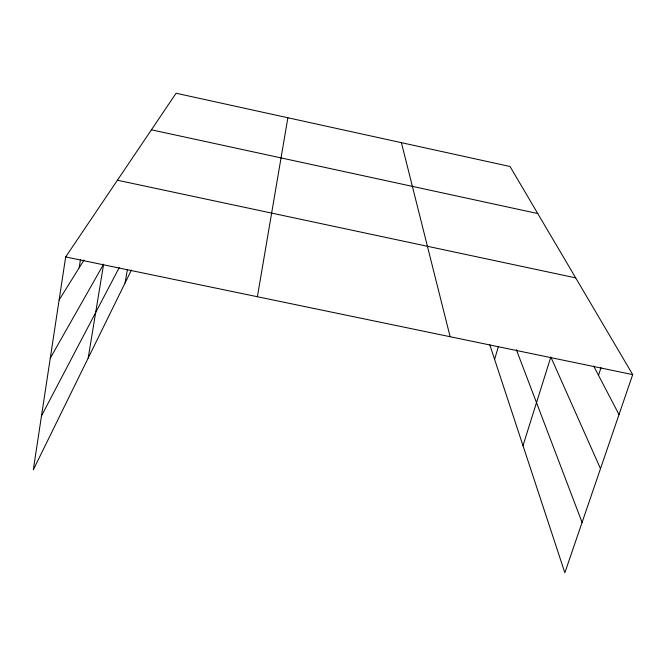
<?xml version="1.0" encoding="UTF-8"?>
<svg xmlns="http://www.w3.org/2000/svg" width="666" height="666" viewBox="0 0 666 666"><rect width="100%" height="100%" fill="white"/><g stroke="black" fill="none" stroke-linecap="round" stroke-linejoin="round"><path stroke-width="1" d="M489.793 344.788L564.851 572.768L632.7 374.608L510.031 166.5L176.09 93.232L65.668 256.943L33.3 469.83L131.369 270.155M79.179 267.782L80.444 259.74M88.187 358.075L103.613 264.186L50.283 358.133M257.392 296.728L287.879 117.765M125.05 283.017L127.323 269.855M494.597 359.382L498.409 346.511M523.001 445.654L550.832 357.009L600.491 468.673M598.501 375.283L601.057 367.574M41.508 415.842L119.172 267.707M59.124 299.975L84.049 259.973M65.668 256.943L632.7 374.608M117.407 180.228L575.674 277.872M151.415 129.812L537.762 213.545M593.689 366.075L619.014 414.585M516.366 349.708L582.084 522.427M401.407 142.674L450.133 336.721"/></g></svg>
